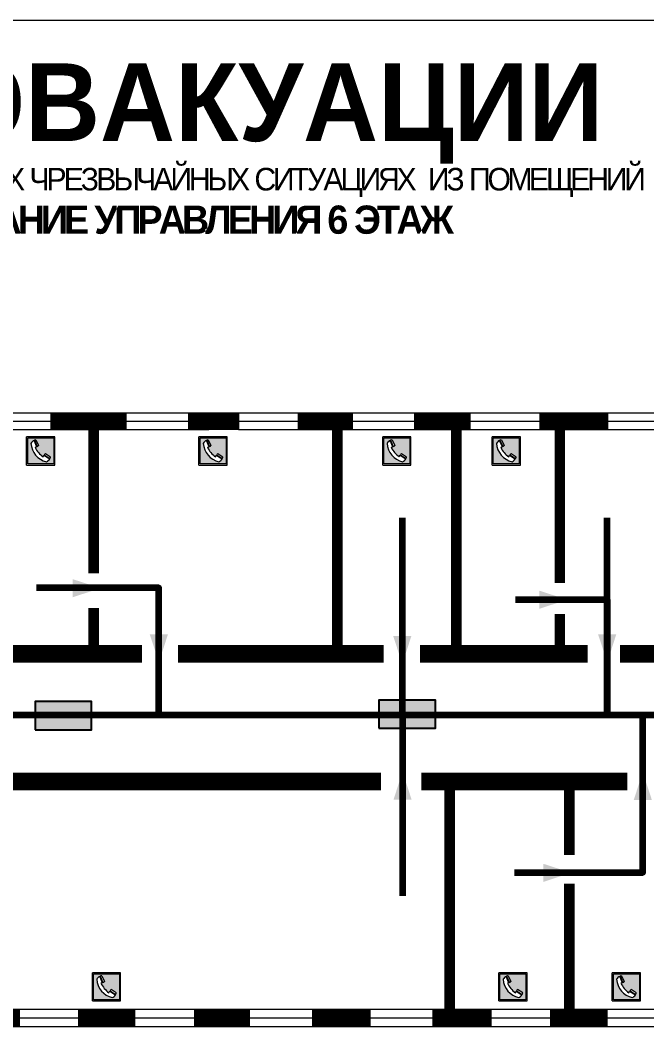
# Model space of a CAD drawing. Header units: millimetres. Extents: x 13114 to 67229, y 22859 to 38520.
# Drawn here: x 22228.1 to 22405.5, y 36449.9 to 36739.7 of the extents above; entities that cross this region are included whole.
import ezdxf

# ---------------------------------------------------------------- set-up
doc = ezdxf.new("R2010")
doc.units = ezdxf.units.MM
doc.layers.add('План_Штампы', color=7, linetype='Continuous')
doc.styles.add('обычный', font='arial.ttf')

# ---------------------------------------------------------------- blocks, each defined once
blk = doc.blocks.new('A$C32E8229D')
at = {"true_color": 0xffffff}
blk.add_hatch(color=7, dxfattribs=at).paths.add_polyline_path([(0, 0), (0, -8), (16, -8), (16, 0)])
h = blk.add_hatch(color=126)
h.paths.add_polyline_path([(0.2, -0.2), (15.8, -0.2), (15.8, -7.8), (0.2, -7.8)])
h.paths.add_polyline_path([(13.49, -2.05), (12.08, -2.05), (11.37, -2.63, 0.162397), (11.29, -2.84), (11.29, -3.63), (10.35, -3.63), (10.35, -4.05), (11.68, -4.05), (11.68, -3.48), (12.26, -4.28), (11.29, -5.1), (11.29, -6.78), (11.85, -6.78), (11.85, -5.44), (12.8, -4.64), (12.8, -5.94), (14.46, -5.94), (14.46, -5.39), (13.45, -5.39), (13.45, -3.97), (12.46, -2.59), (13.15, -2.59), (13.69, -3.34), (14.18, -3)], flags=16)
h.paths.add_polyline_path([(10.74, -1.82, 1), (11.8, -1.82, 1)], flags=16)
h.paths.add_polyline_path([(9.39, -3.59), (5.99, -3.59), (6.56, -3.03), (5.91, -3.03), (5.1, -3.83), (5.91, -4.64), (6.56, -4.64), (5.99, -4.09), (9.39, -4.09)], flags=16)
h.paths.add_polyline_path([(4.29, -1.08), (1.72, -1.08), (1.72, -6.6), (4.29, -6.6)], flags=16)
at = {"color": 126}
blk.add_lwpolyline([(16, -8), (0, -8), (0, 0), (16, 0)], close=True, dxfattribs=at)
blk = doc.blocks.new('A$C456E1F9C')
at = {"lineweight": 5}
h = blk.add_hatch(color=242, dxfattribs=at)
h.paths.add_polyline_path([(0.51, -1.47), (0.51, -13.26), (12.29, -13.26), (12.29, -1.47)])
h.paths.add_polyline_path([(5.42, -4.95, -0.254479), (4.78, -5.4), (3.52, -2.53, -0.209735), (4.23, -2.4)], flags=16)
h.paths.add_polyline_path([(8.53, -8.6), (10.87, -10.17), (10.54, -10.76), (8.03, -9.13, -0.192251)], flags=16)
h.paths.add_polyline_path([(4.61, -5.49, 0.005518), (3.87, -5.72, 0.128647), (7.49, -10.01, 0.00809), (7.83, -9.33), (10.47, -10.97, -0.16736), (8.99, -12.25, -0.327862), (1.95, -3.95, -0.166952), (3.36, -2.62)], flags=16)
at = {"color": 242, "lineweight": 5}
for p, q in [((0, -13.77), (0, -0.97)), ((12.8, -0.97), (0, -0.97)), ((4.61, -5.49), (3.36, -2.62)), ((3.52, -2.53), (4.78, -5.4)), ((4.23, -2.4), (5.42, -4.95)), ((12.8, -13.77), (12.8, -0.97)), ((8.03, -9.13), (10.54, -10.76)), ((10.81, -10.12), (8.53, -8.6)), ((0, -13.77), (12.8, -13.77)), ((7.83, -9.33), (10.47, -10.97)), ((10.54, -10.76), (10.8, -10.3)), ((10.8, -10.3), (10.81, -10.12))]:
    blk.add_line(p, q, dxfattribs=at)
blk.add_lwpolyline([(0.51, -1.47), (12.29, -1.47), (12.29, -13.26), (0.51, -13.26)], close=True, dxfattribs=at)
for centre, radius, start, end in [((4.59, -5.34), 2.99, 114.2845, 152.1974), ((11.12, -3.31), 9.19, 183.9915, 256.6009), ((4.02, -3.27), 0.891, 76.3284, 123.7092), ((14.98, -39.1), 35.17, 107.1487, 108.4135), ((13.86, -0.94), 11.08, 205.5536, 234.8762), ((4.68, -4.59), 0.824, 276.9621, 334.0723), ((8.94, -9.5), 0.989, 114.4092, 157.9388), ((-13.31, 0.8), 23.44, 332.5487, 334.4027), ((7.87, -9.46), 3, 291.9291, 329.9329)]:
    blk.add_arc(centre, radius, start, end, dxfattribs=at)

msp = doc.modelspace()

# ---------------------------------------------------------------- linework, layer by layer
at = {"color": 5, "lineweight": 0}
msp.add_lwpolyline([(21963.37, 36344.67), (22563.37, 36344.67), (22563.37, 36739.67), (21963.37, 36739.67)], close=True, dxfattribs=at)
at = {"lineweight": 0}
for points in [[(22187.21, 36628.55), (22279.95, 36628.55)], [(22289.47, 36628.57), (22504.62, 36628.57)], [(22187.38, 36626.18), (22279.49, 36626.18)], [(22290.13, 36626.18), (22505.27, 36626.18)], [(22187.35, 36623.81), (22281.44, 36623.81)], [(22289.9, 36623.8), (22505.05, 36623.8)], [(22062.08, 36459.62), (22503.08, 36459.62)], [(22062.29, 36457.16), (22503.29, 36457.16)], [(22062.08, 36454.71), (22503.08, 36454.71)]]:
    msp.add_lwpolyline(points, dxfattribs=at)
at = {"lineweight": 100, "const_width": 5}
for points in [[(22236.53, 36626.18), (22258.19, 36626.18)], [(22275.61, 36626.18), (22290.13, 36626.18)], [(22306.6, 36626.18), (22322.33, 36626.18)], [(22339.56, 36626.18), (22355.66, 36626.18)], [(22375.13, 36626.18), (22394.6, 36626.18)], [(22397.97, 36560.25), (22448.26, 36560.25), (22448.26, 36626.18)], [(22207.22, 36560.25), (22262.52, 36560.25)], [(22242.11, 36560.25), (22256.28, 36560.25)], [(22272.72, 36560.25), (22330.99, 36560.25)], [(22341.25, 36560.25), (22388.76, 36560.25)], [(22206.81, 36524.13), (22330.22, 36524.13)], [(22341.64, 36524.13), (22399.98, 36524.13)], [(22227.97, 36457.16), (22210.68, 36457.16)], [(22260.69, 36457.16), (22244.4, 36457.16)], [(22293.12, 36457.16), (22277.27, 36457.16)], [(22327.35, 36457.16), (22310.73, 36457.16)], [(22361.59, 36457.16), (22344.82, 36457.16)], [(22394.42, 36457.16), (22378.08, 36457.16)]]:
    msp.add_lwpolyline(points, dxfattribs=at)
at = {"lineweight": 0, "const_width": 3}
for points in [[(22248.88, 36583.06), (22248.88, 36626.18)], [(22317.89, 36560.25), (22317.89, 36626.18)], [(22351.57, 36560.25), (22351.57, 36626.18)], [(22380.89, 36580.38), (22380.89, 36626.18)], [(22248.88, 36560.25), (22248.88, 36573.29)], [(22380.89, 36560.25), (22380.89, 36571.58)], [(22349.71, 36457.16), (22349.71, 36524.13)], [(22383.58, 36503.34), (22383.58, 36524.13)], [(22383.58, 36457.16), (22383.58, 36495.21)]]:
    msp.add_lwpolyline(points, dxfattribs=at)
at = {"color": 126, "lineweight": 100, "true_color": 0x008754}
for points in [[(22336.33, 36543.35), (22336.33, 36598.79)], [(22368.38, 36575.69), (22394.27, 36575.69), (22394.27, 36543.01), (22394.27, 36598.79)], [(22267.35, 36543.01), (22267.35, 36578.96), (22232.61, 36578.96)], [(22071.34, 36543.01), (22071.34, 36543.01), (22502.46, 36543.01)], [(22336.33, 36543.01), (22336.33, 36491.73)], [(22368.01, 36498.31), (22404.37, 36498.31), (22404.37, 36543.01)]]:
    msp.add_lwpolyline(points, dxfattribs=at)
at = {"layer": 'План_Штампы', "color": 126, "true_color": 0x008754}
for points in [[(22242.9, 36576.29), (22242.91, 36581.42), (22250.79, 36578.88)], [(22375.08, 36573.02), (22375.09, 36578.16), (22382.97, 36575.61)], [(22264.74, 36565.79), (22269.88, 36565.78), (22267.33, 36557.9)], [(22333.69, 36565.31), (22338.83, 36565.29), (22336.28, 36557.41)], [(22391.74, 36565.78), (22396.87, 36565.76), (22394.33, 36557.88)], [(22338.92, 36518.95), (22333.79, 36518.97), (22336.33, 36526.85)], [(22406.97, 36518.86), (22401.83, 36518.87), (22404.38, 36526.75)], [(22376.19, 36495.67), (22376.2, 36500.81), (22384.08, 36498.26)]]:
    msp.add_solid(points, dxfattribs=at)

# ---------------------------------------------------------------- block references
at = {"xscale": 0.625, "yscale": 0.625, "zscale": 0.625}
for p in [(22229.85, 36622.34), (22278.68, 36622.34), (22330.73, 36622.34), (22361.73, 36622.34), (22248.49, 36470.55), (22363.61, 36470.55), (22395.75, 36470.55)]:
    msp.add_blockref('A$C456E1F9C', p, dxfattribs=at)
at = {"layer": 'План_Штампы', "color": 126, "true_color": 0x008754, "xscale": -1}
for p in [(22248.28, 36546.78), (22345.63, 36547.19)]:
    msp.add_blockref('A$C32E8229D', p, dxfattribs=at)

# ---------------------------------------------------------------- texts
at = {"lineweight": 0, "insert": (22116.02, 36727.5), "char_height": 22, "width": 493.8901, "attachment_point": 1, "style": 'обычный'}
msp.add_mtext('{\\fProxima Nova Rg|b1|i0|c204|p2;ПЛАН ЭВАКУАЦИИ}', dxfattribs=at)
at = {"color": 0, "lineweight": 0, "insert": (22266.88, 36698.09), "char_height": 8, "width": 449.2158, "attachment_point": 5, "style": 'обычный'}
msp.add_mtext('{\\fArial Black|b1|i0|c204|p34;\\H2x;\\T0.85;  \\fArial Narrow|b0|i0|c204|p34;\\H0.8x;\\W0.9;\\P\\fProxima Nova Rg|b0|i0|c204|p2;\\H0.5x;\\W1;\\C256;ПРИ ПОЖАРЕ  ИЛИ ДРУГИХ ЧРЕЗВЫЧАЙНЫХ СИТУАЦИЯХ  ИЗ ПОМЕЩЕНИЙ \\fProxima Nova Rg|b1|i0|c204|p2;\\H1.25x;\\PДАУ: ЗДАНИЕ УПРАВЛЕНИЯ\\fProxima Nova Rg|b1|i0|c0|p2; 6 \\fProxima Nova Rg|b1|i0|c204|p2;ЭТАЖ}', dxfattribs=at)

doc.saveas('drawing.dxf')
